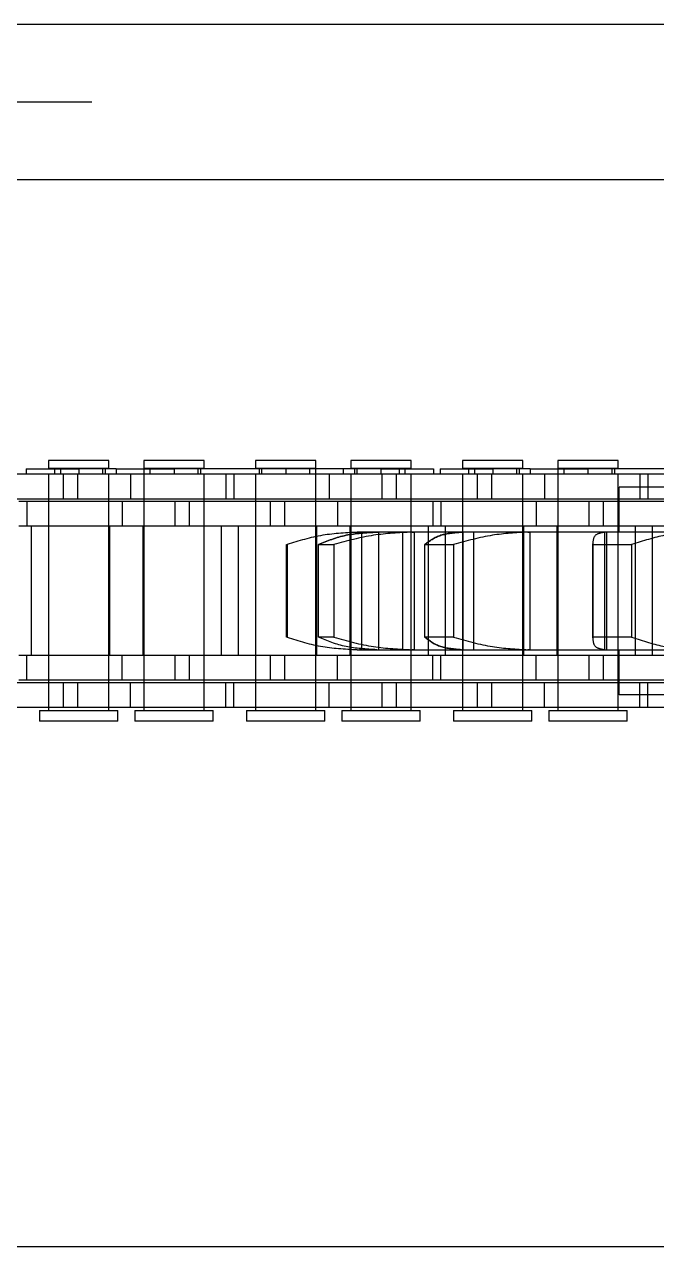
# Model space of a CAD drawing. Header units: metres. Extents: x 0 to 21025, y 0 to 14850.
# Drawn here: x 4817 to 4855.8, y 9261.1 to 9336.1 of the extents above; entities that cross this region are included whole.
import ezdxf

# ---------------------------------------------------------------- set-up
doc = ezdxf.new("R2010")
doc.units = ezdxf.units.M
doc.header["$LTSCALE"] = 25
doc.linetypes.add('HIDDEN2', pattern=[4.7625, 3.175, -1.5875])
doc.layers.add('SL4', color=4, linetype='Continuous')
doc.layers.add('ST1', color=7, linetype='HIDDEN2')

msp = doc.modelspace()

# ---------------------------------------------------------------- linework, layer by layer
at = {"layer": 'SL4'}
for p, q in [((5535.514, 9336.149), (4210.539, 9336.149)), ((4210.539, 9326.624), (5535.514, 9326.624)), ((4210.539, 9261.149), (5535.514, 9261.149))]:
    msp.add_line(p, q, dxfattribs=at)
at = {"layer": 'ST1'}
for p, q in [((5535.514, 9331.386), (4210.539, 9331.386)), ((4210.539, 9326.624), (5535.514, 9326.624)), ((4822.174, 9309.384), (4818.484, 9309.384)), ((4818.484, 9309.384), (4818.484, 9308.91)), ((4822.174, 9308.91), (4822.174, 9309.384)), ((4828.022, 9309.384), (4824.332, 9309.384)), ((4824.332, 9309.384), (4824.332, 9308.91)), ((4828.022, 9308.91), (4828.022, 9309.384)), ((4834.874, 9309.384), (4831.184, 9309.384)), ((4831.184, 9309.384), (4831.184, 9308.91)), ((4834.874, 9308.91), (4834.874, 9309.384)), ((4840.722, 9309.384), (4837.032, 9309.384)), ((4837.032, 9309.384), (4837.032, 9308.91)), ((4840.722, 9308.91), (4840.722, 9309.384)), ((4847.574, 9309.384), (4843.884, 9309.384)), ((4843.884, 9309.384), (4843.884, 9308.91)), ((4847.574, 9308.91), (4847.574, 9309.384)), ((4853.422, 9309.384), (4849.732, 9309.384)), ((4849.732, 9309.384), (4849.732, 9308.91)), ((4853.422, 9308.91), (4853.422, 9309.384)), ((4819.397, 9308.541), (4810.302, 9308.541)), ((4817.098, 9308.873), (4817.098, 9308.541)), ((4817.098, 9308.873), (4820.329, 9308.873)), ((4818.484, 9308.91), (4822.174, 9308.91)), ((4818.484, 9308.541), (4818.484, 9307.021)), ((4818.484, 9308.541), (4818.484, 9294.042)), ((4818.853, 9308.91), (4818.853, 9308.541)), ((4819.222, 9308.873), (4819.222, 9308.541)), ((4820.257, 9308.541), (4819.397, 9308.541)), ((4819.397, 9307.021), (4819.397, 9308.541)), ((4829.352, 9308.541), (4820.257, 9308.541)), ((4820.257, 9308.541), (4820.257, 9307.021)), ((4820.329, 9308.873), (4820.329, 9308.541)), ((4822.625, 9308.873), (4820.329, 9308.873)), ((4821.805, 9308.541), (4821.805, 9308.91)), ((4821.948, 9308.873), (4821.948, 9308.541)), ((4822.174, 9307.021), (4822.174, 9308.541)), ((4822.174, 9294.042), (4822.174, 9308.541)), ((4822.625, 9308.873), (4826.177, 9308.873)), ((4822.625, 9308.873), (4822.625, 9308.541)), ((4823.504, 9308.541), (4823.504, 9307.021)), ((4824.332, 9308.91), (4828.022, 9308.91)), ((4824.332, 9308.873), (4824.332, 9307.021)), ((4824.332, 9308.541), (4824.332, 9294.042)), ((4824.701, 9308.91), (4824.701, 9308.541)), ((4826.177, 9308.873), (4826.177, 9308.541)), ((4838.877, 9308.873), (4826.177, 9308.873)), ((4827.653, 9308.541), (4827.653, 9308.91)), ((4827.796, 9308.873), (4827.796, 9308.541)), ((4828.022, 9307.021), (4828.022, 9308.541)), ((4828.022, 9294.042), (4828.022, 9308.541)), ((4829.352, 9308.541), (4829.352, 9307.021)), ((4835.702, 9308.541), (4829.352, 9308.541)), ((4829.854, 9308.541), (4829.854, 9307.021)), ((4831.184, 9308.91), (4834.874, 9308.91)), ((4831.184, 9308.541), (4831.184, 9307.021)), ((4831.184, 9308.541), (4831.184, 9294.042)), ((4831.41, 9308.873), (4831.41, 9308.541)), ((4831.553, 9308.91), (4831.553, 9308.541)), ((4833.029, 9308.873), (4833.029, 9308.541)), ((4834.505, 9308.541), (4834.505, 9308.91)), ((4834.874, 9307.021), (4834.874, 9308.873)), ((4834.874, 9294.042), (4834.874, 9308.541)), ((4835.702, 9308.541), (4835.702, 9307.021)), ((4844.797, 9308.541), (4835.702, 9308.541)), ((4836.581, 9308.541), (4836.581, 9308.873)), ((4837.032, 9308.91), (4840.722, 9308.91)), ((4837.032, 9308.541), (4837.032, 9307.021)), ((4837.032, 9308.541), (4837.032, 9294.042)), ((4837.258, 9308.873), (4837.258, 9308.541)), ((4837.401, 9308.91), (4837.401, 9308.541)), ((4838.877, 9308.873), (4838.877, 9308.541)), ((4838.877, 9308.873), (4842.108, 9308.873)), ((4838.949, 9307.021), (4838.949, 9308.541)), ((4839.809, 9308.541), (4839.809, 9307.021)), ((4839.984, 9308.873), (4839.984, 9308.541)), ((4840.353, 9308.541), (4840.353, 9308.91)), ((4840.722, 9307.021), (4840.722, 9308.541)), ((4840.722, 9294.042), (4840.722, 9308.541)), ((4842.108, 9308.873), (4842.108, 9308.541)), ((4842.498, 9308.873), (4842.498, 9308.541)), ((4842.498, 9308.873), (4845.729, 9308.873)), ((4843.884, 9308.91), (4847.574, 9308.91)), ((4843.884, 9308.541), (4843.884, 9307.021)), ((4843.884, 9308.541), (4843.884, 9294.042)), ((4844.253, 9308.91), (4844.253, 9308.541)), ((4844.622, 9308.873), (4844.622, 9308.541)), ((4845.657, 9308.541), (4844.797, 9308.541)), ((4844.797, 9307.021), (4844.797, 9308.541)), ((4854.752, 9308.541), (4845.657, 9308.541)), ((4845.657, 9308.541), (4845.657, 9307.021)), ((4845.729, 9308.873), (4845.729, 9308.541)), ((4848.025, 9308.873), (4845.729, 9308.873)), ((4847.205, 9308.541), (4847.205, 9308.91)), ((4847.348, 9308.873), (4847.348, 9308.541)), ((4847.574, 9307.021), (4847.574, 9308.541)), ((4847.574, 9294.042), (4847.574, 9308.541)), ((4848.025, 9308.873), (4851.577, 9308.873)), ((4848.025, 9308.873), (4848.025, 9308.541)), ((4848.904, 9308.541), (4848.904, 9307.021)), ((4849.732, 9308.91), (4853.422, 9308.91)), ((4849.732, 9308.873), (4849.732, 9307.021)), ((4849.732, 9308.541), (4849.732, 9294.042)), ((4850.101, 9308.91), (4850.101, 9308.541)), ((4851.577, 9308.873), (4851.577, 9308.541)), ((4864.277, 9308.873), (4851.577, 9308.873)), ((4853.053, 9308.541), (4853.053, 9308.91)), ((4853.196, 9308.873), (4853.196, 9308.541)), ((4853.422, 9307.021), (4853.422, 9308.541)), ((4853.422, 9294.042), (4853.422, 9308.541)), ((4854.752, 9308.541), (4854.752, 9307.021)), ((4861.102, 9308.541), (4854.752, 9308.541)), ((4855.254, 9308.541), (4855.254, 9307.021)), ((4853.483, 9304.989), (4853.483, 9307.759)), ((4892.571, 9307.759), (4853.483, 9307.759)), ((4819.397, 9307.021), (4810.302, 9307.021)), ((4823.002, 9306.869), (4816.652, 9306.869)), ((4817.154, 9306.869), (4817.154, 9305.349)), ((4818.484, 9306.869), (4818.484, 9305.349)), ((4820.257, 9307.021), (4819.397, 9307.021)), ((4829.352, 9307.021), (4820.257, 9307.021)), ((4822.174, 9305.349), (4822.174, 9306.869)), ((4823.002, 9306.869), (4823.002, 9305.349)), ((4832.097, 9306.869), (4823.002, 9306.869)), ((4824.332, 9306.869), (4824.332, 9305.349)), ((4826.249, 9305.349), (4826.249, 9306.869)), ((4827.109, 9306.869), (4827.109, 9305.349)), ((4828.022, 9305.349), (4828.022, 9306.869)), ((4835.702, 9307.021), (4829.352, 9307.021)), ((4831.184, 9306.869), (4831.184, 9305.349)), ((4832.957, 9306.869), (4832.097, 9306.869)), ((4832.097, 9305.349), (4832.097, 9306.869)), ((4842.052, 9306.869), (4832.957, 9306.869)), ((4832.957, 9306.869), (4832.957, 9305.349)), ((4834.874, 9305.349), (4834.874, 9306.869)), ((4844.797, 9307.021), (4835.702, 9307.021)), ((4836.204, 9306.869), (4836.204, 9305.349)), ((4837.032, 9306.869), (4837.032, 9305.349)), ((4840.722, 9305.349), (4840.722, 9306.869)), ((4842.052, 9306.869), (4842.052, 9305.349)), ((4848.402, 9306.869), (4842.052, 9306.869)), ((4842.554, 9306.869), (4842.554, 9305.349)), ((4843.884, 9306.869), (4843.884, 9305.349)), ((4845.657, 9307.021), (4844.797, 9307.021)), ((4854.752, 9307.021), (4845.657, 9307.021)), ((4847.574, 9305.349), (4847.574, 9306.869)), ((4848.402, 9306.869), (4848.402, 9305.349)), ((4857.497, 9306.869), (4848.402, 9306.869)), ((4849.732, 9306.869), (4849.732, 9305.349)), ((4851.649, 9305.349), (4851.649, 9306.869)), ((4852.509, 9306.869), (4852.509, 9305.349)), ((4853.422, 9305.349), (4853.422, 9306.869)), ((4861.102, 9307.021), (4854.752, 9307.021)), ((4823.002, 9305.349), (4816.652, 9305.349)), ((4817.437, 9297.419), (4817.437, 9305.349)), ((4818.484, 9305.349), (4818.484, 9297.419)), ((4822.174, 9297.419), (4822.174, 9305.349)), ((4822.217, 9305.349), (4822.217, 9297.419)), ((4832.097, 9305.349), (4823.002, 9305.349)), ((4824.289, 9297.419), (4824.289, 9305.349)), ((4824.332, 9305.349), (4824.332, 9297.419)), ((4828.022, 9297.419), (4828.022, 9305.349)), ((4829.069, 9305.349), (4829.069, 9297.419)), ((4830.137, 9297.419), (4830.137, 9305.349)), ((4831.184, 9305.349), (4831.184, 9297.419)), ((4832.957, 9305.349), (4832.097, 9305.349)), ((4842.052, 9305.349), (4832.957, 9305.349)), ((4834.874, 9297.419), (4834.874, 9305.349)), ((4834.917, 9305.349), (4834.917, 9297.419)), ((4836.989, 9297.419), (4836.989, 9305.349)), ((4837.032, 9305.349), (4837.032, 9297.419)), ((4840.722, 9297.419), (4840.722, 9305.349)), ((4841.769, 9305.349), (4841.769, 9297.419)), ((4848.402, 9305.349), (4842.052, 9305.349)), ((4842.837, 9297.419), (4842.837, 9305.349)), ((4843.884, 9305.349), (4843.884, 9297.419)), ((4847.574, 9297.419), (4847.574, 9305.349)), ((4847.617, 9305.349), (4847.617, 9297.419)), ((4857.497, 9305.349), (4848.402, 9305.349)), ((4849.689, 9297.419), (4849.689, 9305.349)), ((4849.732, 9305.349), (4849.732, 9297.419)), ((4853.422, 9297.419), (4853.422, 9305.349)), ((4854.469, 9305.349), (4854.469, 9297.419)), ((4855.537, 9297.419), (4855.537, 9305.349)), ((4836.939, 9304.98), (4837.419, 9304.989)), ((4837.56, 9304.989), (4837.419, 9304.989)), ((4837.686, 9304.989), (4837.56, 9304.989)), ((4837.56, 9304.989), (4837.686, 9304.989)), ((4837.56, 9304.989), (4837.686, 9304.989)), ((4837.686, 9304.989), (4837.56, 9304.989)), ((4837.686, 9304.989), (4837.686, 9297.779)), ((4838.617, 9304.989), (4837.686, 9304.989)), ((4840.781, 9304.989), (4838.617, 9304.989)), ((4838.726, 9304.989), (4838.617, 9304.989)), ((4838.617, 9304.989), (4838.726, 9304.989)), ((4838.726, 9304.989), (4838.726, 9297.779)), ((4840.224, 9297.779), (4840.224, 9304.989)), ((4840.91, 9304.989), (4840.781, 9304.989)), ((4840.781, 9304.989), (4840.91, 9304.989)), ((4840.781, 9304.989), (4840.91, 9304.989)), ((4840.91, 9304.989), (4840.781, 9304.989)), ((4840.91, 9304.989), (4840.91, 9297.779)), ((4843.823, 9304.989), (4840.91, 9304.989)), ((4847.892, 9304.989), (4843.823, 9304.989)), ((4843.902, 9304.989), (4843.823, 9304.989)), ((4843.823, 9304.989), (4843.902, 9304.989)), ((4843.902, 9304.989), (4843.902, 9297.779)), ((4844.571, 9297.779), (4844.571, 9304.989)), ((4848.007, 9304.989), (4847.892, 9304.989)), ((4847.892, 9304.989), (4848.007, 9304.989)), ((4847.892, 9304.989), (4848.007, 9304.989)), ((4848.007, 9304.989), (4847.892, 9304.989)), ((4848.007, 9304.989), (4848.007, 9297.779)), ((4852.553, 9304.989), (4848.007, 9304.989)), ((4858.034, 9304.989), (4852.553, 9304.989)), ((4852.591, 9304.989), (4852.591, 9297.779)), ((4852.741, 9297.779), (4852.741, 9304.989)), ((4833.087, 9304.227), (4833.11, 9304.227)), ((4833.087, 9298.541), (4833.087, 9304.227)), ((4833.11, 9304.227), (4833.11, 9298.541)), ((4835.048, 9304.227), (4835.987, 9304.227)), ((4835.048, 9298.541), (4835.048, 9304.227)), ((4835.987, 9304.227), (4835.987, 9298.541)), ((4841.567, 9304.227), (4843.331, 9304.227)), ((4841.567, 9298.541), (4841.567, 9304.227)), ((4843.331, 9304.227), (4843.331, 9298.541)), ((4851.879, 9304.284), (4851.879, 9298.483)), ((4851.879, 9304.284), (4851.879, 9304.284)), ((4851.881, 9304.227), (4854.256, 9304.227)), ((4851.881, 9298.541), (4851.881, 9304.227)), ((4854.256, 9304.227), (4854.256, 9298.541)), ((4833.11, 9298.541), (4833.087, 9298.541)), ((4835.987, 9298.541), (4835.048, 9298.541)), ((4843.331, 9298.541), (4841.567, 9298.541)), ((4854.256, 9298.541), (4851.881, 9298.541)), ((4837.419, 9297.779), (4837.56, 9297.779)), ((4837.56, 9297.779), (4837.686, 9297.779)), ((4837.686, 9297.779), (4837.56, 9297.779)), ((4837.686, 9297.779), (4837.56, 9297.779)), ((4837.56, 9297.779), (4837.686, 9297.779)), ((4837.686, 9297.779), (4838.617, 9297.779)), ((4838.617, 9297.779), (4840.781, 9297.779)), ((4838.617, 9297.779), (4838.726, 9297.779)), ((4840.781, 9297.779), (4840.91, 9297.779)), ((4840.91, 9297.779), (4840.781, 9297.779)), ((4840.91, 9297.779), (4840.781, 9297.779)), ((4840.781, 9297.779), (4840.91, 9297.779)), ((4840.91, 9297.779), (4843.823, 9297.779)), ((4843.823, 9297.779), (4847.892, 9297.779)), ((4843.823, 9297.779), (4843.902, 9297.779)), ((4847.892, 9297.779), (4848.007, 9297.779)), ((4848.007, 9297.779), (4847.892, 9297.779)), ((4848.007, 9297.779), (4847.892, 9297.779)), ((4847.892, 9297.779), (4848.007, 9297.779)), ((4848.007, 9297.779), (4852.553, 9297.779)), ((4851.879, 9298.483), (4851.879, 9298.483)), ((4852.553, 9297.779), (4858.034, 9297.779)), ((4853.483, 9295.009), (4853.483, 9297.779)), ((4823.002, 9297.419), (4816.652, 9297.419)), ((4817.154, 9295.899), (4817.154, 9297.419)), ((4818.484, 9297.419), (4818.484, 9295.899)), ((4822.174, 9295.899), (4822.174, 9297.419)), ((4823.002, 9295.899), (4823.002, 9297.419)), ((4832.097, 9297.419), (4823.002, 9297.419)), ((4824.332, 9297.419), (4824.332, 9295.899)), ((4826.249, 9295.899), (4826.249, 9297.419)), ((4827.109, 9297.419), (4827.109, 9295.899)), ((4828.022, 9295.899), (4828.022, 9297.419)), ((4831.184, 9297.419), (4831.184, 9295.899)), ((4832.957, 9297.419), (4832.097, 9297.419)), ((4832.097, 9295.899), (4832.097, 9297.419)), ((4842.052, 9297.419), (4832.957, 9297.419)), ((4832.957, 9297.419), (4832.957, 9295.899)), ((4834.874, 9295.899), (4834.874, 9297.419)), ((4836.204, 9295.899), (4836.204, 9297.419)), ((4837.032, 9297.419), (4837.032, 9295.899)), ((4840.722, 9295.899), (4840.722, 9297.419)), ((4842.052, 9295.899), (4842.052, 9297.419)), ((4848.402, 9297.419), (4842.052, 9297.419)), ((4842.554, 9295.899), (4842.554, 9297.419)), ((4843.884, 9297.419), (4843.884, 9295.899)), ((4847.574, 9295.899), (4847.574, 9297.419)), ((4848.402, 9295.899), (4848.402, 9297.419)), ((4857.497, 9297.419), (4848.402, 9297.419)), ((4849.732, 9297.419), (4849.732, 9295.899)), ((4851.649, 9295.899), (4851.649, 9297.419)), ((4852.509, 9297.419), (4852.509, 9295.899)), ((4853.422, 9295.899), (4853.422, 9297.419)), ((4819.397, 9295.747), (4810.302, 9295.747)), ((4823.002, 9295.899), (4816.652, 9295.899)), ((4818.484, 9295.747), (4818.484, 9294.227)), ((4820.257, 9295.747), (4819.397, 9295.747)), ((4819.397, 9294.227), (4819.397, 9295.747)), ((4829.352, 9295.747), (4820.257, 9295.747)), ((4820.257, 9295.747), (4820.257, 9294.227)), ((4822.174, 9294.227), (4822.174, 9295.747)), ((4832.097, 9295.899), (4823.002, 9295.899)), ((4823.504, 9294.227), (4823.504, 9295.747)), ((4824.332, 9295.747), (4824.332, 9294.227)), ((4828.022, 9294.227), (4828.022, 9295.747)), ((4829.352, 9294.227), (4829.352, 9295.747)), ((4835.702, 9295.747), (4829.352, 9295.747)), ((4829.854, 9294.227), (4829.854, 9295.747)), ((4831.184, 9295.747), (4831.184, 9294.227)), ((4832.957, 9295.899), (4832.097, 9295.899)), ((4842.052, 9295.899), (4832.957, 9295.899)), ((4834.874, 9294.227), (4834.874, 9295.747)), ((4835.702, 9294.227), (4835.702, 9295.747)), ((4844.797, 9295.747), (4835.702, 9295.747)), ((4837.032, 9295.747), (4837.032, 9294.227)), ((4838.949, 9294.227), (4838.949, 9295.747)), ((4839.809, 9295.747), (4839.809, 9294.227)), ((4840.722, 9294.227), (4840.722, 9295.747)), ((4848.402, 9295.899), (4842.052, 9295.899)), ((4843.884, 9295.747), (4843.884, 9294.227)), ((4845.657, 9295.747), (4844.797, 9295.747)), ((4844.797, 9294.227), (4844.797, 9295.747)), ((4854.752, 9295.747), (4845.657, 9295.747)), ((4845.657, 9295.747), (4845.657, 9294.227)), ((4847.574, 9294.227), (4847.574, 9295.747)), ((4857.497, 9295.899), (4848.402, 9295.899)), ((4848.904, 9294.227), (4848.904, 9295.747)), ((4849.732, 9295.747), (4849.732, 9294.227)), ((4853.422, 9294.227), (4853.422, 9295.747)), ((4854.752, 9294.227), (4854.752, 9295.747)), ((4861.102, 9295.747), (4854.752, 9295.747)), ((4855.254, 9294.227), (4855.254, 9295.747)), ((4892.571, 9295.009), (4853.483, 9295.009)), ((4819.397, 9294.227), (4810.302, 9294.227)), ((4817.931, 9294.042), (4822.728, 9294.042)), ((4817.931, 9294.042), (4817.931, 9293.384)), ((4820.257, 9294.227), (4819.397, 9294.227)), ((4829.352, 9294.227), (4820.257, 9294.227)), ((4822.728, 9293.384), (4822.728, 9294.042)), ((4823.779, 9294.042), (4828.576, 9294.042)), ((4823.779, 9294.042), (4823.779, 9293.384)), ((4828.576, 9293.384), (4828.576, 9294.042)), ((4835.702, 9294.227), (4829.352, 9294.227)), ((4830.631, 9294.042), (4835.428, 9294.042)), ((4830.631, 9294.042), (4830.631, 9293.384)), ((4835.428, 9293.384), (4835.428, 9294.042)), ((4844.797, 9294.227), (4835.702, 9294.227)), ((4836.479, 9294.042), (4841.276, 9294.042)), ((4836.479, 9294.042), (4836.479, 9293.384)), ((4841.276, 9293.384), (4841.276, 9294.042)), ((4843.331, 9294.042), (4848.128, 9294.042)), ((4843.331, 9294.042), (4843.331, 9293.384)), ((4845.657, 9294.227), (4844.797, 9294.227)), ((4854.752, 9294.227), (4845.657, 9294.227)), ((4848.128, 9293.384), (4848.128, 9294.042)), ((4849.179, 9294.042), (4853.976, 9294.042)), ((4849.179, 9294.042), (4849.179, 9293.384)), ((4853.976, 9293.384), (4853.976, 9294.042)), ((4861.102, 9294.227), (4854.752, 9294.227)), ((4822.728, 9293.384), (4817.931, 9293.384)), ((4828.576, 9293.384), (4823.779, 9293.384)), ((4835.428, 9293.384), (4830.631, 9293.384)), ((4841.276, 9293.384), (4836.479, 9293.384)), ((4848.128, 9293.384), (4843.331, 9293.384)), ((4853.976, 9293.384), (4849.179, 9293.384))]:
    msp.add_line(p, q, dxfattribs=at)
for points, knots in [([(4837.56, 9304.989), (4836.794, 9304.953), (4835.214, 9304.88), (4833.826, 9304.449), (4833.11, 9304.227)], [0, 0, 0, 0, 0.484725, 1, 1, 1, 1]), ([(4835.048, 9304.227), (4835.587, 9304.449), (4836.631, 9304.88), (4837.968, 9304.953), (4838.617, 9304.989)], [0, 0, 0, 0, 0.5152637, 1, 1, 1, 1]), ([(4838.617, 9304.989), (4837.968, 9304.953), (4836.631, 9304.88), (4835.587, 9304.449), (4835.048, 9304.227)], [0, 0, 0, 0, 0.4847361, 1, 1, 1, 1]), ([(4840.781, 9304.989), (4839.99, 9304.953), (4838.358, 9304.88), (4836.793, 9304.449), (4835.987, 9304.227)], [0, 0, 0, 0, 0.484722, 1, 1, 1, 1]), ([(4841.567, 9304.227), (4841.863, 9304.449), (4842.438, 9304.88), (4843.371, 9304.953), (4843.823, 9304.989)], [0, 0, 0, 0, 0.515263, 1, 1, 1, 1]), ([(4843.823, 9304.989), (4843.371, 9304.953), (4842.438, 9304.88), (4841.863, 9304.449), (4841.567, 9304.227)], [0, 0, 0, 0, 0.484737, 1, 1, 1, 1]), ([(4847.892, 9304.989), (4847.171, 9304.953), (4845.683, 9304.88), (4844.13, 9304.449), (4843.331, 9304.227)], [0, 0, 0, 0, 0.484736, 1, 1, 1, 1]), ([(4851.881, 9304.227), (4851.899, 9304.449), (4851.935, 9304.88), (4852.351, 9304.953), (4852.553, 9304.989)], [0, 0, 0, 0, 0.5152602, 1, 1, 1, 1]), ([(4858.034, 9304.989), (4857.47, 9304.953), (4856.306, 9304.88), (4854.953, 9304.449), (4854.256, 9304.227)], [0, 0, 0, 0, 0.484737, 1, 1, 1, 1]), ([(4833.11, 9298.541), (4833.826, 9298.318), (4835.214, 9297.887), (4836.794, 9297.814), (4837.56, 9297.779)], [0, 0, 0, 0, 0.515254, 1, 1, 1, 1]), ([(4838.617, 9297.779), (4837.968, 9297.814), (4836.631, 9297.887), (4835.587, 9298.318), (4835.048, 9298.541)], [0, 0, 0, 0, 0.484736, 1, 1, 1, 1]), ([(4835.987, 9298.541), (4836.793, 9298.318), (4838.357, 9297.887), (4839.99, 9297.814), (4840.781, 9297.779)], [0, 0, 0, 0, 0.515256, 1, 1, 1, 1]), ([(4843.823, 9297.779), (4843.371, 9297.814), (4842.438, 9297.887), (4841.863, 9298.318), (4841.567, 9298.541)], [0, 0, 0, 0, 0.484737, 1, 1, 1, 1]), ([(4841.567, 9298.541), (4841.863, 9298.318), (4842.438, 9297.887), (4843.371, 9297.814), (4843.823, 9297.779)], [0, 0, 0, 0, 0.5152633, 1, 1, 1, 1]), ([(4843.331, 9298.541), (4844.13, 9298.318), (4845.683, 9297.887), (4847.171, 9297.814), (4847.892, 9297.779)], [0, 0, 0, 0, 0.515264, 1, 1, 1, 1]), ([(4852.553, 9297.779), (4852.351, 9297.814), (4851.935, 9297.887), (4851.899, 9298.318), (4851.881, 9298.541)], [0, 0, 0, 0, 0.484735, 1, 1, 1, 1]), ([(4854.256, 9298.541), (4854.953, 9298.318), (4856.306, 9297.887), (4857.47, 9297.814), (4858.034, 9297.779)], [0, 0, 0, 0, 0.515263, 1, 1, 1, 1])]:
    msp.add_open_spline(points, degree=3, knots=knots, dxfattribs=at)

doc.saveas('drawing.dxf')
